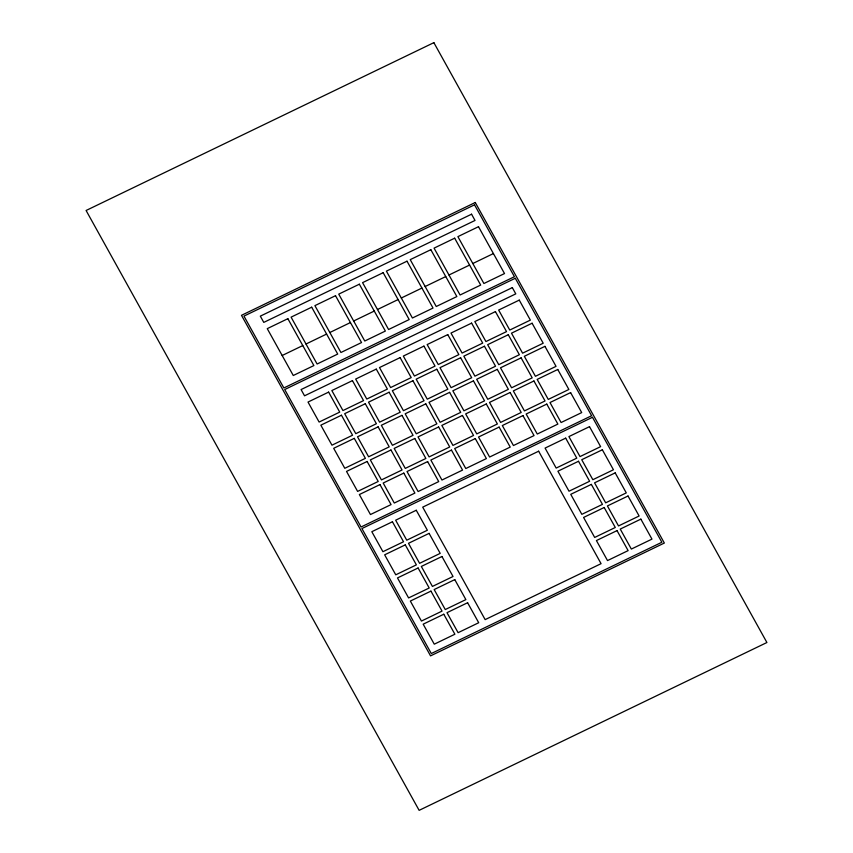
<?xml version="1.0" encoding="UTF-8"?>
<svg xmlns="http://www.w3.org/2000/svg" width="853" height="853" viewBox="0 0 853 853"><rect width="100%" height="100%" fill="white"/><g stroke="black" fill="none" stroke-linecap="round" stroke-linejoin="round"><path stroke-width="1.28" d="M282.172 355.509L302.783 345.561M306.003 344.015L326.603 334.067M329.834 332.51L350.434 322.562M353.654 321.005L374.264 311.068M377.484 309.511L398.095 299.563M401.315 298.006L421.926 288.058M425.146 286.512L445.756 276.564M448.977 275.007L469.587 265.059M472.807 263.513L493.418 253.565M433.868 42.65L86.089 210.488L419.132 810.35L766.911 642.512L433.868 42.65M475.27 202.502L241.484 315.322L430.552 655.872L664.348 543.041L475.27 202.502M474.535 204.837L243.958 316.111L283.857 387.966L514.423 276.703L474.535 204.837M471.56 214.199L260.314 316.143L263.78 322.391L475.025 220.447L471.56 214.199M287.866 318.691L267.256 328.64L293.272 375.501L313.883 365.564L287.866 318.691M311.686 307.197L291.086 317.145L317.103 364.007L337.713 354.059L311.686 307.197M335.517 295.692L314.906 305.641L340.933 352.502L361.544 342.554L335.517 295.692M359.348 284.198L338.737 294.136L364.764 341.008L385.364 331.06L359.348 284.198M383.178 272.693L362.568 282.642L388.584 329.503L409.195 319.555L383.178 272.693M407.009 261.189L386.398 271.137L412.415 318.009L433.025 308.061L407.009 261.189M430.84 249.694L410.229 259.643L436.246 306.504L456.856 296.556L430.84 249.694M454.67 238.19L434.06 248.138L460.076 294.999L480.687 285.062L454.67 238.19M478.501 226.695L457.89 236.644L483.907 283.505L504.518 273.557L478.501 226.695M515.297 278.259L284.721 389.533L361.043 527.005L591.619 415.731L515.297 278.259M512.322 287.621L301.077 389.565L304.542 395.813L515.788 293.869L512.322 287.621M328.629 392.113L308.018 402.062L319.118 422.054L339.729 412.106L328.629 392.113M352.449 380.619L331.849 390.557L342.949 410.56L363.559 400.611L352.449 380.619M376.28 369.114L355.669 379.063L366.779 399.055L387.39 389.107L376.28 369.114M400.11 357.61L379.5 367.558L390.61 387.561L411.21 377.612L400.11 357.61M423.941 346.115L403.33 356.064L414.43 376.056L435.041 366.108L423.941 346.115M447.772 334.611L427.161 344.559L438.261 364.551L458.871 354.613L447.772 334.611M471.602 323.116L450.992 333.065L462.091 353.057L482.702 343.109L471.602 323.116M495.433 311.612L474.822 321.56L485.922 341.552L506.533 331.604L495.433 311.612M519.264 300.117L498.653 310.055L509.753 330.058L530.363 320.11L519.264 300.117M341.456 415.23L320.845 425.178L331.956 445.181L352.566 435.233L341.456 415.23M365.287 403.736L344.676 413.684L355.786 433.676L376.386 423.728L365.287 403.736M389.117 392.231L368.507 402.179L379.606 422.171L400.217 412.234L389.117 392.231M412.948 380.737L392.337 390.685L403.437 410.677L424.048 400.729L412.948 380.737M436.779 369.232L416.168 379.18L427.268 399.172L447.878 389.224L436.779 369.232M460.609 357.738L439.999 367.675L451.098 387.678L471.709 377.73L460.609 357.738M484.44 346.233L463.829 356.181L474.929 376.173L495.54 366.225L484.44 346.233M508.271 334.728L487.66 344.676L498.76 364.679L519.37 354.731L508.271 334.728M532.101 323.234L511.491 333.182L522.59 353.174L543.201 343.226L532.101 323.234M354.294 438.357L333.683 448.305L344.783 468.297L365.393 458.349L354.294 438.357M378.124 426.852L357.514 436.8L368.613 456.792L389.224 446.855L378.124 426.852M401.955 415.358L381.344 425.295L392.444 445.298L413.055 435.35L401.955 415.358M425.786 403.853L405.175 413.801L416.275 433.793L436.885 423.845L425.786 403.853M449.616 392.359L429.006 402.296L440.105 422.299L460.716 412.351L449.616 392.359M473.447 380.854L452.836 390.802L463.936 410.794L484.547 400.846L473.447 380.854M497.278 369.349L476.667 379.297L487.767 399.289L508.377 389.352L497.278 369.349M521.108 357.855L500.498 367.803L511.597 387.795L532.208 377.847L521.108 357.855M544.939 346.35L524.328 356.298L535.428 376.29L556.039 366.353L544.939 346.35M367.131 461.473L346.521 471.421L357.62 491.413L378.231 481.465L367.131 461.473M390.962 449.979L370.351 459.916L381.451 479.919L402.062 469.971L390.962 449.979M414.793 438.474L394.182 448.422L405.282 468.414L425.892 458.466L414.793 438.474M438.623 426.969L418.013 436.917L429.112 456.909L449.723 446.972L438.623 426.969M462.454 415.475L441.843 425.423L452.943 445.415L473.554 435.467L462.454 415.475M486.285 403.97L465.674 413.918L476.774 433.91L497.384 423.973L486.285 403.97M510.115 392.476L489.505 402.413L500.604 422.416L521.215 412.468L510.115 392.476M533.935 380.971L513.335 390.919L524.435 410.911L545.046 400.963L533.935 380.971M557.766 369.477L537.155 379.414L548.266 399.417L568.876 389.469L557.766 369.477M379.969 484.589L359.358 494.537L370.458 514.54L391.069 504.592L379.969 484.589M403.8 473.095L383.189 483.043L394.289 503.035L414.899 493.087L403.8 473.095M427.63 461.59L407.02 471.538L418.119 491.531L438.73 481.593L427.63 461.59M451.461 450.096L430.85 460.044L441.95 480.036L462.561 470.088L451.461 450.096M475.292 438.591L454.681 448.539L465.781 468.532L486.391 458.583L475.292 438.591M499.112 427.097L478.512 437.035L489.611 457.037L510.222 447.089L499.112 427.097M522.942 415.592L502.332 425.54L513.442 445.533L534.053 435.584L522.942 415.592M546.773 404.087L526.162 414.036L537.273 434.038L557.873 424.09L546.773 404.087M570.604 392.593L549.993 402.541L561.093 422.534L581.703 412.585L570.604 392.593M592.483 417.288L361.917 528.561L431.298 653.537L661.864 542.263L592.483 417.288M392.433 521.759L371.823 531.707L382.922 551.699L403.533 541.751L392.433 521.759M416.264 510.254L395.653 520.202L406.753 540.194L427.364 530.246L416.264 510.254M538.638 451.205L422.704 507.151L485.154 619.619L601.077 563.673L538.638 451.205M565.688 438.143L545.078 448.092L556.177 468.084L576.788 458.146L565.688 438.143M589.508 426.649L568.908 436.597L580.008 456.59L600.619 446.641L589.508 426.649M405.271 544.875L384.66 554.823L395.76 574.815L416.371 564.867L405.271 544.875M429.102 533.37L408.491 543.318L419.591 563.321L440.201 553.373L429.102 533.37M578.515 461.27L557.905 471.208L569.015 491.211L589.626 481.263L578.515 461.27M602.346 449.766L581.735 459.714L592.846 479.706L613.446 469.758L602.346 449.766M418.109 567.991L397.498 577.939L408.598 597.932L429.208 587.994L418.109 567.991M441.939 556.497L421.329 566.445L432.428 586.438L453.039 576.489L441.939 556.497M591.353 484.387L570.742 494.335L581.842 514.327L602.453 504.379L591.353 484.387M615.184 472.882L594.573 482.83L605.673 502.822L626.283 492.885L615.184 472.882M430.946 591.118L410.336 601.056L421.435 621.059L442.046 611.111L430.946 591.118M454.777 579.613L434.166 589.562L445.266 609.554L465.877 599.606L454.777 579.613M604.191 507.503L583.58 517.451L594.68 537.443L615.29 527.495L604.191 507.503M628.021 496.009L607.411 505.946L618.51 525.949L639.121 516.001L628.021 496.009M443.773 614.235L423.173 624.183L434.273 644.175L454.884 634.227L443.773 614.235M467.604 602.73L446.993 612.678L458.104 632.681L478.714 622.733L467.604 602.73M617.028 530.619L596.418 540.567L607.517 560.57L628.128 550.622L617.028 530.619M640.859 519.125L620.248 529.073L631.348 549.065L651.959 539.117L640.859 519.125"/></g></svg>
